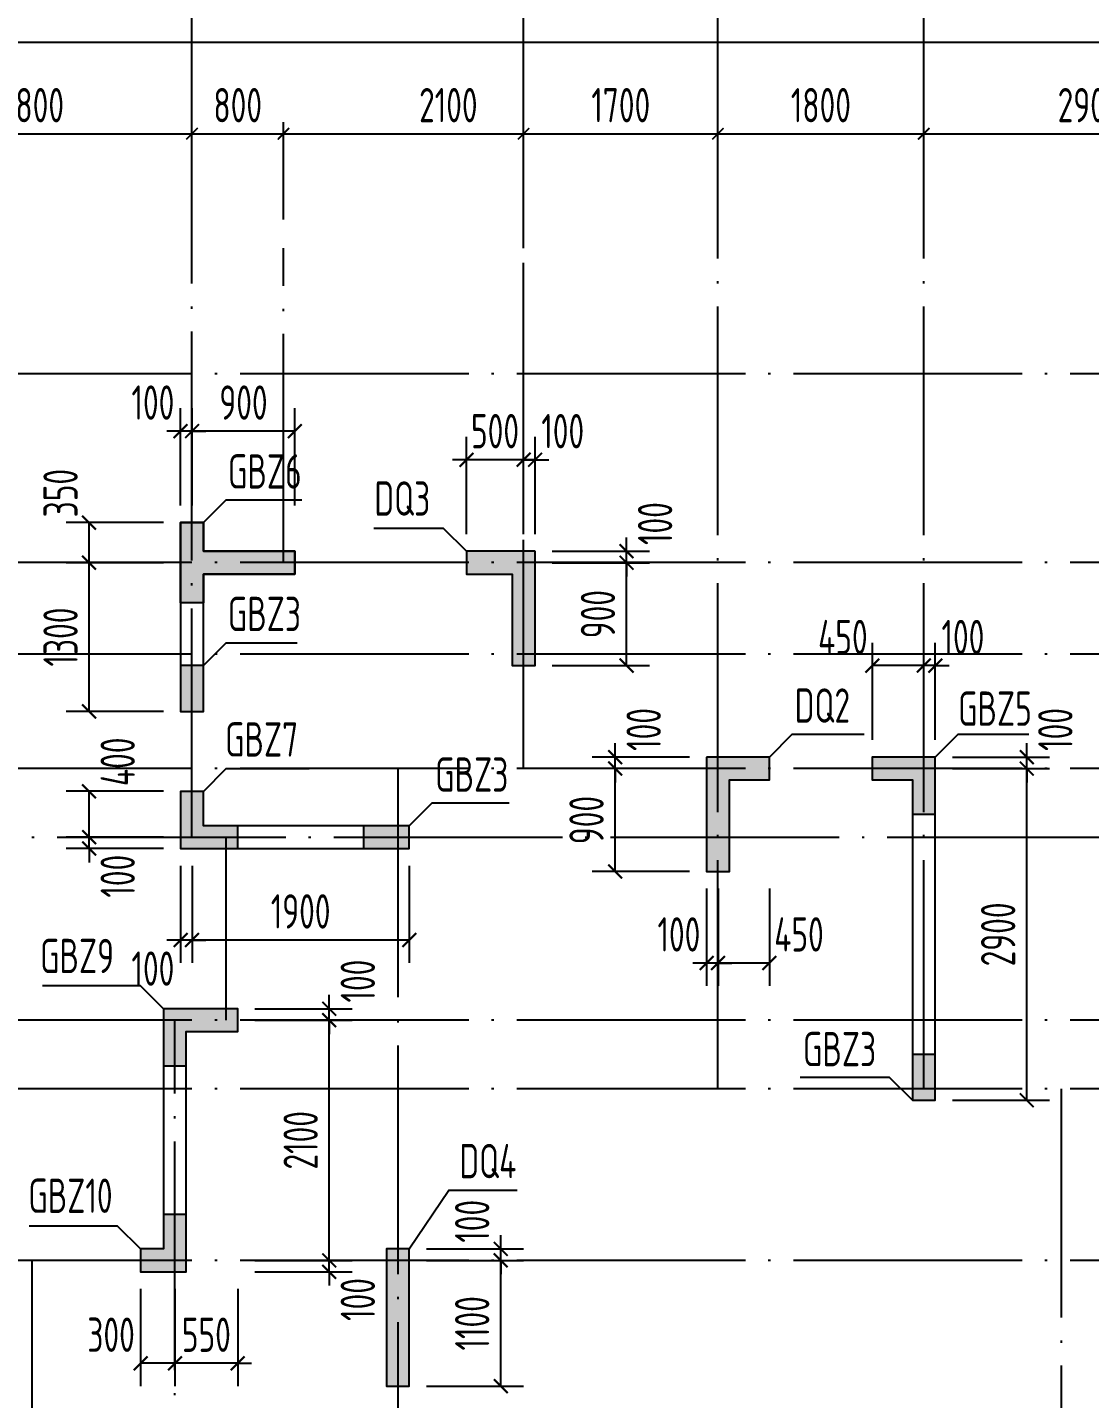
# Model space of a CAD drawing. Extents: x -668857 to 154266, y -275694 to 291306.
# Drawn here: x -301251 to -291961, y -3283 to 8705 of the extents above; entities that cross this region are included whole.
import ezdxf
from ezdxf.enums import TextEntityAlignment as Align

# ---------------------------------------------------------------- set-up
doc = ezdxf.new("R2010")
doc.units = 0
doc.header["$LTSCALE"] = 1000
doc.linetypes.add('DOTE', pattern=[2.42, 2, -0.2, 0.02, -0.2])
doc.layers.get('0').update_dxf_attribs({"linetype": 'CONTINUOUS'})
doc.layers.get('DEFPOINTS').update_dxf_attribs({"linetype": 'CONTINUOUS'})
for name, color, linetype in [('A-AXIS', 1, 'CONTINUOUS'), ('A-DOTE', 10, 'DOTE'), ('S-Q墙实线', 6, 'CONTINUOUS'), ('S-Q墙标注', 3, 'CONTINUOUS'), ('S-X详图填充', 252, 'CONTINUOUS'), ('S-X详图实线', 4, 'CONTINUOUS'), ('S-Y一般标注', 3, 'CONTINUOUS'), ('S-Z柱编号', 6, 'CONTINUOUS')]:
    doc.layers.add(name, color=color, linetype=linetype)
doc.styles.add('TSSD_DIMENSION', font='Tssdeng.shx', dxfattribs={"width": 0.7, "bigfont": 'tssdchn.shx'})
doc.styles.add('TSSD_REIN', font='tssdeng.shx', dxfattribs={"width": 0.7, "height": 300, "bigfont": 'tssdchn.shx'})
doc.styles.add('结构文字', font='zstxt.shx', dxfattribs={"width": 0.7, "bigfont": 'zshz.shx'})
doc.dimstyles.new('STRUCK', dxfattribs={"dimtxt": 400, "dimasz": 121, "dimexe": 200, "dimexo": 150, "dimgap": 115, "dimtad": 1, "dimdec": 0, "dimdsep": 46, "dimtxsty": '结构文字', "dimblk": 'ARCHTICK', "dimcen": 400, "dimclrd": 3, "dimclre": 3, "dimclrt": 7, "dimadec": 0, "dimazin": 0, "dimtfac": 1, "dimtdec": 0, "dimtix": 1, "dimtmove": 2, "dimatfit": 3, "dimldrblk": '_DIMX', "dimfxl": 0, "dimtolj": 1, "dimtzin": 0, "dimarcsym": 0})
doc.dimstyles.new('TSSD_100_100', dxfattribs={"dimtxt": 300, "dimasz": 100, "dimexe": 100, "dimexo": 250, "dimgap": 100, "dimtad": 1, "dimdec": 0, "dimzin": 0, "dimdsep": 46, "dimtxsty": 'TSSD_DIMENSION', "dimblk": 'ARCHTICK', "dimcen": 0, "dimdle": 100, "dimclrt": 7, "dimadec": 0, "dimazin": 0, "dimtfac": 1, "dimtdec": 0, "dimtix": 1, "dimtmove": 2, "dimatfit": 3, "dimldrblk": 'ARCHTICK', "dimfxl": 0, "dimtolj": 1, "dimtzin": 0, "dimarcsym": 0})

# ---------------------------------------------------------------- blocks, each defined once
blk = doc.blocks.new('_ArchTick')
at = {"color": 0, "linetype": 'ByBlock', "const_width": 0.15}
blk.add_lwpolyline([(-0.5, -0.5), (0.5, 0.5)], dxfattribs=at)
blk = doc.blocks.new('*D167')
at = {"layer": 'DEFPOINTS', "color": 0}
for p in [(43500, 19250), (40700, 18250), (43500, 18250)]:
    blk.add_point(p, dxfattribs=at)
at = {"layer": 'S-Y一般标注', "color": 0, "lineweight": -2}
for p, q in [((40700, 18500), (40700, 19350)), ((43500, 18500), (43500, 19350)), ((40600, 19250), (43600, 19250))]:
    blk.add_line(p, q, dxfattribs=at)
at = {"layer": 'S-Y一般标注', "color": 0, "lineweight": -2, "xscale": 100, "yscale": 100, "zscale": 100, "rotation": 180}
blk.add_blockref('_ArchTick', (40700, 19250), dxfattribs=at)
at = {"layer": 'S-Y一般标注', "color": 0, "lineweight": -2, "xscale": 100, "yscale": 100, "zscale": 100}
blk.add_blockref('_ArchTick', (43500, 19250), dxfattribs=at)
at = {"layer": 'S-Y一般标注', "color": 7, "insert": (42100, 19500), "char_height": 300, "attachment_point": 5, "style": 'TSSD_DIMENSION'}
blk.add_mtext('\\A1;2800', dxfattribs=at)
blk = doc.blocks.new('*D168')
at = {"layer": 'DEFPOINTS', "color": 0}
for p in [(46400, 19250), (44300, 18250), (46400, 18250)]:
    blk.add_point(p, dxfattribs=at)
at = {"layer": 'S-Y一般标注', "color": 0, "lineweight": -2}
for p, q in [((44300, 18500), (44300, 19350)), ((46400, 18500), (46400, 19350)), ((44200, 19250), (46500, 19250))]:
    blk.add_line(p, q, dxfattribs=at)
at = {"layer": 'S-Y一般标注', "color": 0, "lineweight": -2, "xscale": 100, "yscale": 100, "zscale": 100, "rotation": 180}
blk.add_blockref('_ArchTick', (44300, 19250), dxfattribs=at)
at = {"layer": 'S-Y一般标注', "color": 0, "lineweight": -2, "xscale": 100, "yscale": 100, "zscale": 100}
blk.add_blockref('_ArchTick', (46400, 19250), dxfattribs=at)
at = {"layer": 'S-Y一般标注', "color": 7, "insert": (45742, 19500), "char_height": 300, "attachment_point": 5, "style": 'TSSD_DIMENSION'}
blk.add_mtext('\\A1;2100', dxfattribs=at)
blk = doc.blocks.new('*D169')
at = {"layer": 'DEFPOINTS', "color": 0}
for p in [(48100, 19250), (46400, 18250), (48100, 18250)]:
    blk.add_point(p, dxfattribs=at)
at = {"layer": 'S-Y一般标注', "color": 0, "lineweight": -2}
for p, q in [((46400, 18500), (46400, 19350)), ((48100, 18500), (48100, 19350)), ((46300, 19250), (48200, 19250))]:
    blk.add_line(p, q, dxfattribs=at)
at = {"layer": 'S-Y一般标注', "color": 0, "lineweight": -2, "xscale": 100, "yscale": 100, "zscale": 100, "rotation": 180}
blk.add_blockref('_ArchTick', (46400, 19250), dxfattribs=at)
at = {"layer": 'S-Y一般标注', "color": 0, "lineweight": -2, "xscale": 100, "yscale": 100, "zscale": 100}
blk.add_blockref('_ArchTick', (48100, 19250), dxfattribs=at)
at = {"layer": 'S-Y一般标注', "color": 7, "insert": (47250, 19500), "char_height": 300, "attachment_point": 5, "style": 'TSSD_DIMENSION'}
blk.add_mtext('\\A1;1700', dxfattribs=at)
blk = doc.blocks.new('*D170')
at = {"layer": 'DEFPOINTS', "color": 0}
for p in [(49900, 19250), (48100, 18250), (49900, 18250)]:
    blk.add_point(p, dxfattribs=at)
at = {"layer": 'S-Y一般标注', "color": 0, "lineweight": -2}
for p, q in [((48100, 18500), (48100, 19350)), ((49900, 18500), (49900, 19350)), ((48000, 19250), (50000, 19250))]:
    blk.add_line(p, q, dxfattribs=at)
at = {"layer": 'S-Y一般标注', "color": 0, "lineweight": -2, "xscale": 100, "yscale": 100, "zscale": 100, "rotation": 180}
blk.add_blockref('_ArchTick', (48100, 19250), dxfattribs=at)
at = {"layer": 'S-Y一般标注', "color": 0, "lineweight": -2, "xscale": 100, "yscale": 100, "zscale": 100}
blk.add_blockref('_ArchTick', (49900, 19250), dxfattribs=at)
at = {"layer": 'S-Y一般标注', "color": 7, "insert": (49000, 19500), "char_height": 300, "attachment_point": 5, "style": 'TSSD_DIMENSION'}
blk.add_mtext('\\A1;1800', dxfattribs=at)
blk = doc.blocks.new('*D171')
at = {"layer": 'DEFPOINTS', "color": 0}
for p in [(52800, 19250), (49900, 18250), (52800, 18250)]:
    blk.add_point(p, dxfattribs=at)
at = {"layer": 'S-Y一般标注', "color": 0, "lineweight": -2}
for p, q in [((49900, 18500), (49900, 19350)), ((52800, 18500), (52800, 19350)), ((49800, 19250), (52900, 19250))]:
    blk.add_line(p, q, dxfattribs=at)
at = {"layer": 'S-Y一般标注', "color": 0, "lineweight": -2, "xscale": 100, "yscale": 100, "zscale": 100, "rotation": 180}
blk.add_blockref('_ArchTick', (49900, 19250), dxfattribs=at)
at = {"layer": 'S-Y一般标注', "color": 0, "lineweight": -2, "xscale": 100, "yscale": 100, "zscale": 100}
blk.add_blockref('_ArchTick', (52800, 19250), dxfattribs=at)
at = {"layer": 'S-Y一般标注', "color": 7, "insert": (51350, 19500), "char_height": 300, "attachment_point": 5, "style": 'TSSD_DIMENSION'}
blk.add_mtext('\\A1;2900', dxfattribs=at)
blk = doc.blocks.new('*D173')
at = {"layer": 'DEFPOINTS', "color": 0}
for p in [(54600, 20050), (4600, 18250), (54600, 18250)]:
    blk.add_point(p, dxfattribs=at)
at = {"layer": 'S-Y一般标注', "color": 0, "lineweight": -2}
for p, q in [((4600, 18500), (4600, 20150)), ((54600, 18500), (54600, 20150)), ((4500, 20050), (54700, 20050))]:
    blk.add_line(p, q, dxfattribs=at)
at = {"layer": 'S-Y一般标注', "color": 0, "lineweight": -2, "xscale": 100, "yscale": 100, "zscale": 100, "rotation": 180}
blk.add_blockref('_ArchTick', (4600, 20050), dxfattribs=at)
at = {"layer": 'S-Y一般标注', "color": 0, "lineweight": -2, "xscale": 100, "yscale": 100, "zscale": 100}
blk.add_blockref('_ArchTick', (54600, 20050), dxfattribs=at)
at = {"layer": 'S-Y一般标注', "color": 7, "insert": (29600, 20300), "char_height": 300, "attachment_point": 5, "style": 'TSSD_DIMENSION'}
blk.add_mtext('\\A1;50000', dxfattribs=at)
blk = doc.blocks.new('*D187')
at = {"layer": 'DEFPOINTS', "color": 0}
for p in [(44300, 19250), (43500, 18250), (44300, 18250)]:
    blk.add_point(p, dxfattribs=at)
at = {"layer": 'S-Y一般标注', "color": 0, "lineweight": -2}
for p, q in [((43500, 18500), (43500, 19350)), ((44300, 18500), (44300, 19350)), ((43400, 19250), (44400, 19250))]:
    blk.add_line(p, q, dxfattribs=at)
at = {"layer": 'S-Y一般标注', "color": 0, "lineweight": -2, "xscale": 100, "yscale": 100, "zscale": 100, "rotation": 180}
blk.add_blockref('_ArchTick', (43500, 19250), dxfattribs=at)
at = {"layer": 'S-Y一般标注', "color": 0, "lineweight": -2, "xscale": 100, "yscale": 100, "zscale": 100}
blk.add_blockref('_ArchTick', (44300, 19250), dxfattribs=at)
at = {"layer": 'S-Y一般标注', "color": 7, "insert": (43900, 19500), "char_height": 300, "attachment_point": 5, "style": 'TSSD_DIMENSION'}
blk.add_mtext('\\A1;800', dxfattribs=at)
blk = doc.blocks.new('*D1763')
at = {"layer": 'DEFPOINTS', "color": 0}
for p in [(-293311, 2225), (-292511, 2225), (-293311, -675)]:
    blk.add_point(p, dxfattribs=at)
at = {"layer": 'S-Q墙标注', "color": 3, "lineweight": -2}
for p, q in [((-293161, 2225), (-292311, 2225)), ((-292511, -675), (-292511, 2225)), ((-293161, -675), (-292311, -675))]:
    blk.add_line(p, q, dxfattribs=at)
at = {"layer": 'S-Q墙标注', "color": 3, "lineweight": -2, "xscale": 121, "yscale": 121, "zscale": 121}
for p, rotation in [((-292511, 2225), 90), ((-292511, -675), 270)]:
    blk.add_blockref('_ArchTick', p, dxfattribs=dict(at, rotation=rotation))
at = {"layer": 'S-Q墙标注', "color": 7, "insert": (-292761, 775), "char_height": 300, "attachment_point": 5, "rotation": 90, "style": 'TSSD_REIN'}
blk.add_mtext('\\A1;2900', dxfattribs=at)
blk = doc.blocks.new('_DIMX')
blk.add_line((-150, 0), (150, 0))
at = {"const_width": 50}
blk.add_lwpolyline([(-70, -70), (70, 70)], dxfattribs=at)
blk = doc.blocks.new('*D1764')
at = {"layer": 'DEFPOINTS', "color": 0}
for p in [(-293311, 2325), (-292511, 2325), (-293311, 2225)]:
    blk.add_point(p, dxfattribs=at)
at = {"layer": 'S-Q墙标注', "color": 3, "lineweight": -2}
for p, q in [((-292511, 2325), (-292511, 2446)), ((-293161, 2325), (-292311, 2325)), ((-292511, 2225), (-292511, 2325)), ((-293161, 2225), (-292311, 2225)), ((-292511, 2225), (-292511, 2104))]:
    blk.add_line(p, q, dxfattribs=at)
at = {"layer": 'S-Q墙标注', "color": 3, "lineweight": -2, "xscale": 121, "yscale": 121, "zscale": 121}
for p, rotation in [((-292511, 2325), 270), ((-292511, 2225), 90)]:
    blk.add_blockref('_ArchTick', p, dxfattribs=dict(at, rotation=rotation))
at = {"layer": 'S-Q墙标注', "color": 7, "insert": (-292261, 2567), "char_height": 300, "attachment_point": 5, "rotation": 90, "style": 'TSSD_REIN'}
blk.add_mtext('\\A1;100', dxfattribs=at)
blk = doc.blocks.new('*D1765')
at = {"layer": 'DEFPOINTS', "color": 0}
for p in [(-293411, 3125), (-293411, 2325), (-293311, 2325)]:
    blk.add_point(p, dxfattribs=at)
at = {"layer": 'S-Q墙标注', "color": 3, "lineweight": -2}
for p, q in [((-293411, 2475), (-293411, 3325)), ((-293311, 2475), (-293311, 3325)), ((-293411, 3125), (-293532, 3125)), ((-293311, 3125), (-293411, 3125)), ((-293311, 3125), (-293190, 3125))]:
    blk.add_line(p, q, dxfattribs=at)
at = {"layer": 'S-Q墙标注', "color": 3, "lineweight": -2, "xscale": 121, "yscale": 121, "zscale": 121}
blk.add_blockref('_ArchTick', (-293411, 3125), dxfattribs=at)
at = {"layer": 'S-Q墙标注', "color": 3, "lineweight": -2, "xscale": 121, "yscale": 121, "zscale": 121, "rotation": 180}
blk.add_blockref('_ArchTick', (-293311, 3125), dxfattribs=at)
at = {"layer": 'S-Q墙标注', "color": 7, "insert": (-293069, 3375), "char_height": 300, "attachment_point": 5, "style": 'TSSD_REIN'}
blk.add_mtext('\\A1;100', dxfattribs=at)
blk = doc.blocks.new('*D1766')
at = {"layer": 'DEFPOINTS', "color": 0}
for p in [(-293861, 3125), (-293861, 2325), (-293411, 2325)]:
    blk.add_point(p, dxfattribs=at)
at = {"layer": 'S-Q墙标注', "color": 3, "lineweight": -2}
for p, q in [((-293861, 2475), (-293861, 3325)), ((-293411, 2475), (-293411, 3325)), ((-293411, 3125), (-293861, 3125))]:
    blk.add_line(p, q, dxfattribs=at)
at = {"layer": 'S-Q墙标注', "color": 3, "lineweight": -2, "xscale": 121, "yscale": 121, "zscale": 121, "rotation": 180}
blk.add_blockref('_ArchTick', (-293861, 3125), dxfattribs=at)
at = {"layer": 'S-Q墙标注', "color": 3, "lineweight": -2, "xscale": 121, "yscale": 121, "zscale": 121}
blk.add_blockref('_ArchTick', (-293411, 3125), dxfattribs=at)
at = {"layer": 'S-Q墙标注', "color": 7, "insert": (-294119, 3375), "char_height": 300, "attachment_point": 5, "style": 'TSSD_REIN'}
blk.add_mtext('\\A1;450', dxfattribs=at)
blk = doc.blocks.new('*D1767')
at = {"layer": 'DEFPOINTS', "color": 0}
for p in [(-296111, 2225), (-295311, 2225), (-295311, 1325)]:
    blk.add_point(p, dxfattribs=at)
at = {"layer": 'S-Q墙标注', "color": 3, "lineweight": -2}
for p, q in [((-295461, 2225), (-296311, 2225)), ((-296111, 1325), (-296111, 2225)), ((-295461, 1325), (-296311, 1325))]:
    blk.add_line(p, q, dxfattribs=at)
at = {"layer": 'S-Q墙标注', "color": 3, "lineweight": -2, "xscale": 121, "yscale": 121, "zscale": 121}
for p, rotation in [((-296111, 2225), 90), ((-296111, 1325), 270)]:
    blk.add_blockref('_ArchTick', p, dxfattribs=dict(at, rotation=rotation))
at = {"layer": 'S-Q墙标注', "color": 7, "insert": (-296361, 1775), "char_height": 300, "attachment_point": 5, "rotation": 90, "style": 'TSSD_REIN'}
blk.add_mtext('\\A1;900', dxfattribs=at)
blk = doc.blocks.new('*D1768')
at = {"layer": 'DEFPOINTS', "color": 0}
for p in [(-296111, 2325), (-295311, 2325), (-295311, 2225)]:
    blk.add_point(p, dxfattribs=at)
at = {"layer": 'S-Q墙标注', "color": 3, "lineweight": -2}
for p, q in [((-296111, 2325), (-296111, 2446)), ((-295461, 2325), (-296311, 2325)), ((-296111, 2225), (-296111, 2325)), ((-295461, 2225), (-296311, 2225)), ((-296111, 2225), (-296111, 2104))]:
    blk.add_line(p, q, dxfattribs=at)
at = {"layer": 'S-Q墙标注', "color": 3, "lineweight": -2, "xscale": 121, "yscale": 121, "zscale": 121}
for p, rotation in [((-296111, 2325), 270), ((-296111, 2225), 90)]:
    blk.add_blockref('_ArchTick', p, dxfattribs=dict(at, rotation=rotation))
at = {"layer": 'S-Q墙标注', "color": 7, "insert": (-295861, 2567), "char_height": 300, "attachment_point": 5, "rotation": 90, "style": 'TSSD_REIN'}
blk.add_mtext('\\A1;100', dxfattribs=at)
blk = doc.blocks.new('*D1769')
at = {"layer": 'DEFPOINTS', "color": 0}
for p in [(-295211, 1325), (-294762, 1325), (-295211, 525)]:
    blk.add_point(p, dxfattribs=at)
at = {"layer": 'S-Q墙标注', "color": 3, "lineweight": -2}
for p, q in [((-295211, 1175), (-295211, 325)), ((-294762, 1175), (-294762, 325)), ((-294762, 525), (-295211, 525))]:
    blk.add_line(p, q, dxfattribs=at)
at = {"layer": 'S-Q墙标注', "color": 3, "lineweight": -2, "xscale": 121, "yscale": 121, "zscale": 121, "rotation": 180}
blk.add_blockref('_ArchTick', (-295211, 525), dxfattribs=at)
at = {"layer": 'S-Q墙标注', "color": 3, "lineweight": -2, "xscale": 121, "yscale": 121, "zscale": 121}
blk.add_blockref('_ArchTick', (-294762, 525), dxfattribs=at)
at = {"layer": 'S-Q墙标注', "color": 7, "insert": (-294503, 775), "char_height": 300, "attachment_point": 5, "style": 'TSSD_REIN'}
blk.add_mtext('\\A1;450', dxfattribs=at)
blk = doc.blocks.new('*D1770')
at = {"layer": 'DEFPOINTS', "color": 0}
for p in [(-295311, 1325), (-295211, 1325), (-295311, 525)]:
    blk.add_point(p, dxfattribs=at)
at = {"layer": 'S-Q墙标注', "color": 3, "lineweight": -2}
for p, q in [((-295311, 1175), (-295311, 325)), ((-295211, 1175), (-295211, 325)), ((-295311, 525), (-295432, 525)), ((-295211, 525), (-295311, 525)), ((-295211, 525), (-295090, 525))]:
    blk.add_line(p, q, dxfattribs=at)
at = {"layer": 'S-Q墙标注', "color": 3, "lineweight": -2, "xscale": 121, "yscale": 121, "zscale": 121}
blk.add_blockref('_ArchTick', (-295311, 525), dxfattribs=at)
at = {"layer": 'S-Q墙标注', "color": 3, "lineweight": -2, "xscale": 121, "yscale": 121, "zscale": 121, "rotation": 180}
blk.add_blockref('_ArchTick', (-295211, 525), dxfattribs=at)
at = {"layer": 'S-Q墙标注', "color": 7, "insert": (-295553, 775), "char_height": 300, "attachment_point": 5, "style": 'TSSD_REIN'}
blk.add_mtext('\\A1;100', dxfattribs=at)
blk = doc.blocks.new('*D1771')
at = {"layer": 'DEFPOINTS', "color": 0}
for p in [(-300711, 1626), (-299911, 1626), (-299911, 1526)]:
    blk.add_point(p, dxfattribs=at)
at = {"layer": 'S-Q墙标注', "color": 3, "lineweight": -2}
for p, q in [((-300711, 1626), (-300711, 1747)), ((-300061, 1626), (-300911, 1626)), ((-300711, 1526), (-300711, 1626)), ((-300061, 1526), (-300911, 1526)), ((-300711, 1526), (-300711, 1405))]:
    blk.add_line(p, q, dxfattribs=at)
at = {"layer": 'S-Q墙标注', "color": 3, "lineweight": -2, "xscale": 121, "yscale": 121, "zscale": 121}
for p, rotation in [((-300711, 1626), 270), ((-300711, 1526), 90)]:
    blk.add_blockref('_ArchTick', p, dxfattribs=dict(at, rotation=rotation))
at = {"layer": 'S-Q墙标注', "color": 7, "insert": (-300461, 1284), "char_height": 300, "attachment_point": 5, "rotation": 90, "style": 'TSSD_REIN'}
blk.add_mtext('\\A1;100', dxfattribs=at)
blk = doc.blocks.new('*D1772')
at = {"layer": 'DEFPOINTS', "color": 0}
for p in [(-300711, 2026), (-299911, 2026), (-299911, 1626)]:
    blk.add_point(p, dxfattribs=at)
at = {"layer": 'S-Q墙标注', "color": 3, "lineweight": -2}
for p, q in [((-300061, 2026), (-300911, 2026)), ((-300711, 1626), (-300711, 2026)), ((-300061, 1626), (-300911, 1626))]:
    blk.add_line(p, q, dxfattribs=at)
at = {"layer": 'S-Q墙标注', "color": 3, "lineweight": -2, "xscale": 121, "yscale": 121, "zscale": 121}
for p, rotation in [((-300711, 2026), 90), ((-300711, 1626), 270)]:
    blk.add_blockref('_ArchTick', p, dxfattribs=dict(at, rotation=rotation))
at = {"layer": 'S-Q墙标注', "color": 7, "insert": (-300461, 2284), "char_height": 300, "attachment_point": 5, "rotation": 90, "style": 'TSSD_REIN'}
blk.add_mtext('\\A1;400', dxfattribs=at)
blk = doc.blocks.new('*D1773')
at = {"layer": 'DEFPOINTS', "color": 0}
for p in [(-299811, 1526), (-297911, 1526), (-299811, 726)]:
    blk.add_point(p, dxfattribs=at)
at = {"layer": 'S-Q墙标注', "color": 3, "lineweight": -2}
for p, q in [((-299811, 1376), (-299811, 526)), ((-297911, 1376), (-297911, 526)), ((-297911, 726), (-299811, 726))]:
    blk.add_line(p, q, dxfattribs=at)
at = {"layer": 'S-Q墙标注', "color": 3, "lineweight": -2, "xscale": 121, "yscale": 121, "zscale": 121, "rotation": 180}
blk.add_blockref('_ArchTick', (-299811, 726), dxfattribs=at)
at = {"layer": 'S-Q墙标注', "color": 3, "lineweight": -2, "xscale": 121, "yscale": 121, "zscale": 121}
blk.add_blockref('_ArchTick', (-297911, 726), dxfattribs=at)
at = {"layer": 'S-Q墙标注', "color": 7, "insert": (-298861, 976), "char_height": 300, "attachment_point": 5, "style": 'TSSD_REIN'}
blk.add_mtext('\\A1;1900', dxfattribs=at)
blk = doc.blocks.new('*D1774')
at = {"layer": 'DEFPOINTS', "color": 0}
for p in [(-299911, 1526), (-299811, 1526), (-299911, 726)]:
    blk.add_point(p, dxfattribs=at)
at = {"layer": 'S-Q墙标注', "color": 3, "lineweight": -2}
for p, q in [((-299911, 1376), (-299911, 526)), ((-299811, 1376), (-299811, 526)), ((-299911, 726), (-300032, 726)), ((-299811, 726), (-299911, 726)), ((-299811, 726), (-299690, 726))]:
    blk.add_line(p, q, dxfattribs=at)
at = {"layer": 'S-Q墙标注', "color": 3, "lineweight": -2, "xscale": 121, "yscale": 121, "zscale": 121}
blk.add_blockref('_ArchTick', (-299911, 726), dxfattribs=at)
at = {"layer": 'S-Q墙标注', "color": 3, "lineweight": -2, "xscale": 121, "yscale": 121, "zscale": 121, "rotation": 180}
blk.add_blockref('_ArchTick', (-299811, 726), dxfattribs=at)
at = {"layer": 'S-Q墙标注', "color": 7, "insert": (-300153, 476), "char_height": 300, "attachment_point": 5, "style": 'TSSD_REIN'}
blk.add_mtext('\\A1;100', dxfattribs=at)
blk = doc.blocks.new('*D1775')
at = {"layer": 'DEFPOINTS', "color": 0}
for p in [(-296811, 4025), (-296011, 4025), (-296811, 3125)]:
    blk.add_point(p, dxfattribs=at)
at = {"layer": 'S-Q墙标注', "color": 3, "lineweight": -2}
for p, q in [((-296661, 4025), (-295811, 4025)), ((-296011, 3125), (-296011, 4025)), ((-296661, 3125), (-295811, 3125))]:
    blk.add_line(p, q, dxfattribs=at)
at = {"layer": 'S-Q墙标注', "color": 3, "lineweight": -2, "xscale": 121, "yscale": 121, "zscale": 121}
for p, rotation in [((-296011, 4025), 90), ((-296011, 3125), 270)]:
    blk.add_blockref('_ArchTick', p, dxfattribs=dict(at, rotation=rotation))
at = {"layer": 'S-Q墙标注', "color": 7, "insert": (-296261, 3575), "char_height": 300, "attachment_point": 5, "rotation": 90, "style": 'TSSD_REIN'}
blk.add_mtext('\\A1;900', dxfattribs=at)
blk = doc.blocks.new('*D1776')
at = {"layer": 'DEFPOINTS', "color": 0}
for p in [(-296811, 4125), (-296011, 4125), (-296811, 4025)]:
    blk.add_point(p, dxfattribs=at)
at = {"layer": 'S-Q墙标注', "color": 3, "lineweight": -2}
for p, q in [((-296011, 4125), (-296011, 4246)), ((-296661, 4125), (-295811, 4125)), ((-296011, 4025), (-296011, 4125)), ((-296661, 4025), (-295811, 4025)), ((-296011, 4025), (-296011, 3904))]:
    blk.add_line(p, q, dxfattribs=at)
at = {"layer": 'S-Q墙标注', "color": 3, "lineweight": -2, "xscale": 121, "yscale": 121, "zscale": 121}
for p, rotation in [((-296011, 4125), 270), ((-296011, 4025), 90)]:
    blk.add_blockref('_ArchTick', p, dxfattribs=dict(at, rotation=rotation))
at = {"layer": 'S-Q墙标注', "color": 7, "insert": (-295761, 4367), "char_height": 300, "attachment_point": 5, "rotation": 90, "style": 'TSSD_REIN'}
blk.add_mtext('\\A1;100', dxfattribs=at)
blk = doc.blocks.new('*D1777')
at = {"layer": 'DEFPOINTS', "color": 0}
for p in [(-296911, 4925), (-296911, 4125), (-296811, 4125)]:
    blk.add_point(p, dxfattribs=at)
at = {"layer": 'S-Q墙标注', "color": 3, "lineweight": -2}
for p, q in [((-296911, 4275), (-296911, 5125)), ((-296811, 4275), (-296811, 5125)), ((-296911, 4925), (-297032, 4925)), ((-296811, 4925), (-296911, 4925)), ((-296811, 4925), (-296690, 4925))]:
    blk.add_line(p, q, dxfattribs=at)
at = {"layer": 'S-Q墙标注', "color": 3, "lineweight": -2, "xscale": 121, "yscale": 121, "zscale": 121}
blk.add_blockref('_ArchTick', (-296911, 4925), dxfattribs=at)
at = {"layer": 'S-Q墙标注', "color": 3, "lineweight": -2, "xscale": 121, "yscale": 121, "zscale": 121, "rotation": 180}
blk.add_blockref('_ArchTick', (-296811, 4925), dxfattribs=at)
at = {"layer": 'S-Q墙标注', "color": 7, "insert": (-296569, 5175), "char_height": 300, "attachment_point": 5, "style": 'TSSD_REIN'}
blk.add_mtext('\\A1;100', dxfattribs=at)
blk = doc.blocks.new('*D1778')
at = {"layer": 'DEFPOINTS', "color": 0}
for p in [(-297411, 4925), (-297411, 4125), (-296911, 4125)]:
    blk.add_point(p, dxfattribs=at)
at = {"layer": 'S-Q墙标注', "color": 3, "lineweight": -2}
for p, q in [((-297411, 4275), (-297411, 5125)), ((-296911, 4275), (-296911, 5125)), ((-297411, 4925), (-297532, 4925)), ((-296911, 4925), (-297411, 4925)), ((-296911, 4925), (-296790, 4925))]:
    blk.add_line(p, q, dxfattribs=at)
at = {"layer": 'S-Q墙标注', "color": 3, "lineweight": -2, "xscale": 121, "yscale": 121, "zscale": 121}
blk.add_blockref('_ArchTick', (-297411, 4925), dxfattribs=at)
at = {"layer": 'S-Q墙标注', "color": 3, "lineweight": -2, "xscale": 121, "yscale": 121, "zscale": 121, "rotation": 180}
blk.add_blockref('_ArchTick', (-296911, 4925), dxfattribs=at)
at = {"layer": 'S-Q墙标注', "color": 7, "insert": (-297161, 5175), "char_height": 300, "attachment_point": 5, "style": 'TSSD_REIN'}
blk.add_mtext('\\A1;500', dxfattribs=at)
blk = doc.blocks.new('*D1779')
at = {"layer": 'DEFPOINTS', "color": 0}
for p in [(-299411, -2075), (-298611, -2075), (-299411, -2175)]:
    blk.add_point(p, dxfattribs=at)
at = {"layer": 'S-Q墙标注', "color": 3, "lineweight": -2}
for p, q in [((-298611, -2075), (-298611, -1954)), ((-299261, -2075), (-298411, -2075)), ((-298611, -2175), (-298611, -2075)), ((-299261, -2175), (-298411, -2175)), ((-298611, -2175), (-298611, -2296))]:
    blk.add_line(p, q, dxfattribs=at)
at = {"layer": 'S-Q墙标注', "color": 3, "lineweight": -2, "xscale": 121, "yscale": 121, "zscale": 121}
for p, rotation in [((-298611, -2075), 270), ((-298611, -2175), 90)]:
    blk.add_blockref('_ArchTick', p, dxfattribs=dict(at, rotation=rotation))
at = {"layer": 'S-Q墙标注', "color": 7, "insert": (-298361, -2417), "char_height": 300, "attachment_point": 5, "rotation": 90, "style": 'TSSD_REIN'}
blk.add_mtext('\\A1;100', dxfattribs=at)
blk = doc.blocks.new('*D1780')
at = {"layer": 'DEFPOINTS', "color": 0}
for p in [(-299411, 25), (-298611, 25), (-299411, -2075)]:
    blk.add_point(p, dxfattribs=at)
at = {"layer": 'S-Q墙标注', "color": 3, "lineweight": -2}
for p, q in [((-299261, 25), (-298411, 25)), ((-298611, -2075), (-298611, 25)), ((-299261, -2075), (-298411, -2075))]:
    blk.add_line(p, q, dxfattribs=at)
at = {"layer": 'S-Q墙标注', "color": 3, "lineweight": -2, "xscale": 121, "yscale": 121, "zscale": 121}
for p, rotation in [((-298611, 25), 90), ((-298611, -2075), 270)]:
    blk.add_blockref('_ArchTick', p, dxfattribs=dict(at, rotation=rotation))
at = {"layer": 'S-Q墙标注', "color": 7, "insert": (-298861, -1025), "char_height": 300, "attachment_point": 5, "rotation": 90, "style": 'TSSD_REIN'}
blk.add_mtext('\\A1;2100', dxfattribs=at)
blk = doc.blocks.new('*D1781')
at = {"layer": 'DEFPOINTS', "color": 0}
for p in [(-299411, 125), (-298611, 125), (-299411, 25)]:
    blk.add_point(p, dxfattribs=at)
at = {"layer": 'S-Q墙标注', "color": 3, "lineweight": -2}
for p, q in [((-298611, 125), (-298611, 246)), ((-299261, 125), (-298411, 125)), ((-298611, 25), (-298611, 125)), ((-299261, 25), (-298411, 25)), ((-298611, 25), (-298611, -96))]:
    blk.add_line(p, q, dxfattribs=at)
at = {"layer": 'S-Q墙标注', "color": 3, "lineweight": -2, "xscale": 121, "yscale": 121, "zscale": 121}
for p, rotation in [((-298611, 125), 270), ((-298611, 25), 90)]:
    blk.add_blockref('_ArchTick', p, dxfattribs=dict(at, rotation=rotation))
at = {"layer": 'S-Q墙标注', "color": 7, "insert": (-298361, 367), "char_height": 300, "attachment_point": 5, "rotation": 90, "style": 'TSSD_REIN'}
blk.add_mtext('\\A1;100', dxfattribs=at)
blk = doc.blocks.new('*D1969')
at = {"layer": 'DEFPOINTS', "color": 0}
for p in [(-299961, -2175), (-299411, -2175), (-299961, -2975)]:
    blk.add_point(p, dxfattribs=at)
at = {"layer": 'S-Q墙标注', "color": 3, "lineweight": -2}
for p, q in [((-299961, -2325), (-299961, -3175)), ((-299411, -2325), (-299411, -3175)), ((-299961, -2975), (-300082, -2975)), ((-299411, -2975), (-299961, -2975)), ((-299411, -2975), (-299290, -2975))]:
    blk.add_line(p, q, dxfattribs=at)
at = {"layer": 'S-Q墙标注', "color": 3, "lineweight": -2, "xscale": 121, "yscale": 121, "zscale": 121}
blk.add_blockref('_ArchTick', (-299961, -2975), dxfattribs=at)
at = {"layer": 'S-Q墙标注', "color": 3, "lineweight": -2, "xscale": 121, "yscale": 121, "zscale": 121, "rotation": 180}
blk.add_blockref('_ArchTick', (-299411, -2975), dxfattribs=at)
at = {"layer": 'S-Q墙标注', "color": 7, "insert": (-299686, -2725), "char_height": 300, "attachment_point": 5, "style": 'TSSD_REIN'}
blk.add_mtext('\\A1;550', dxfattribs=at)
blk = doc.blocks.new('*D1970')
at = {"layer": 'DEFPOINTS', "color": 0}
for p in [(-300261, -2175), (-299961, -2175), (-300261, -2975)]:
    blk.add_point(p, dxfattribs=at)
at = {"layer": 'S-Q墙标注', "color": 3, "lineweight": -2}
for p, q in [((-300261, -2325), (-300261, -3175)), ((-299961, -2325), (-299961, -3175)), ((-299961, -2975), (-300261, -2975))]:
    blk.add_line(p, q, dxfattribs=at)
at = {"layer": 'S-Q墙标注', "color": 3, "lineweight": -2, "xscale": 121, "yscale": 121, "zscale": 121, "rotation": 180}
blk.add_blockref('_ArchTick', (-300261, -2975), dxfattribs=at)
at = {"layer": 'S-Q墙标注', "color": 3, "lineweight": -2, "xscale": 121, "yscale": 121, "zscale": 121}
blk.add_blockref('_ArchTick', (-299961, -2975), dxfattribs=at)
at = {"layer": 'S-Q墙标注', "color": 7, "insert": (-300519, -2725), "char_height": 300, "attachment_point": 5, "style": 'TSSD_REIN'}
blk.add_mtext('\\A1;300', dxfattribs=at)
blk = doc.blocks.new('*D2063')
at = {"layer": 'DEFPOINTS', "color": 0}
for p in [(-300711, 4025), (-299911, 4025), (-299911, 2725)]:
    blk.add_point(p, dxfattribs=at)
at = {"layer": 'S-Q墙标注', "color": 3, "lineweight": -2}
for p, q in [((-300061, 4025), (-300911, 4025)), ((-300711, 2725), (-300711, 4025)), ((-300061, 2725), (-300911, 2725))]:
    blk.add_line(p, q, dxfattribs=at)
at = {"layer": 'S-Q墙标注', "color": 3, "lineweight": -2, "xscale": 121, "yscale": 121, "zscale": 121}
for p, rotation in [((-300711, 4025), 90), ((-300711, 2725), 270)]:
    blk.add_blockref('_ArchTick', p, dxfattribs=dict(at, rotation=rotation))
at = {"layer": 'S-Q墙标注', "color": 7, "insert": (-300961, 3375), "char_height": 300, "attachment_point": 5, "rotation": 90, "style": 'TSSD_REIN'}
blk.add_mtext('\\A1;1300', dxfattribs=at)
blk = doc.blocks.new('*D2064')
at = {"layer": 'DEFPOINTS', "color": 0}
for p in [(-300711, 4375), (-299911, 4375), (-299911, 4025)]:
    blk.add_point(p, dxfattribs=at)
at = {"layer": 'S-Q墙标注', "color": 3, "lineweight": -2}
for p, q in [((-300061, 4375), (-300911, 4375)), ((-300711, 4025), (-300711, 4375)), ((-300061, 4025), (-300911, 4025))]:
    blk.add_line(p, q, dxfattribs=at)
at = {"layer": 'S-Q墙标注', "color": 3, "lineweight": -2, "xscale": 121, "yscale": 121, "zscale": 121}
for p, rotation in [((-300711, 4375), 90), ((-300711, 4025), 270)]:
    blk.add_blockref('_ArchTick', p, dxfattribs=dict(at, rotation=rotation))
at = {"layer": 'S-Q墙标注', "color": 7, "insert": (-300961, 4633), "char_height": 300, "attachment_point": 5, "rotation": 90, "style": 'TSSD_REIN'}
blk.add_mtext('\\A1;350', dxfattribs=at)
blk = doc.blocks.new('*D2065')
at = {"layer": 'DEFPOINTS', "color": 0}
for p in [(-299811, 5175), (-299811, 4375), (-298911, 4375)]:
    blk.add_point(p, dxfattribs=at)
at = {"layer": 'S-Q墙标注', "color": 3, "lineweight": -2}
for p, q in [((-299811, 4525), (-299811, 5375)), ((-298911, 4525), (-298911, 5375)), ((-298911, 5175), (-299811, 5175))]:
    blk.add_line(p, q, dxfattribs=at)
at = {"layer": 'S-Q墙标注', "color": 3, "lineweight": -2, "xscale": 121, "yscale": 121, "zscale": 121, "rotation": 180}
blk.add_blockref('_ArchTick', (-299811, 5175), dxfattribs=at)
at = {"layer": 'S-Q墙标注', "color": 3, "lineweight": -2, "xscale": 121, "yscale": 121, "zscale": 121}
blk.add_blockref('_ArchTick', (-298911, 5175), dxfattribs=at)
at = {"layer": 'S-Q墙标注', "color": 7, "insert": (-299361, 5425), "char_height": 300, "attachment_point": 5, "style": 'TSSD_REIN'}
blk.add_mtext('\\A1;900', dxfattribs=at)
blk = doc.blocks.new('*D2066')
at = {"layer": 'DEFPOINTS', "color": 0}
for p in [(-299911, 5175), (-299911, 4375), (-299811, 4375)]:
    blk.add_point(p, dxfattribs=at)
at = {"layer": 'S-Q墙标注', "color": 3, "lineweight": -2}
for p, q in [((-299911, 4525), (-299911, 5375)), ((-299811, 4525), (-299811, 5375)), ((-299911, 5175), (-300032, 5175)), ((-299811, 5175), (-299911, 5175)), ((-299811, 5175), (-299690, 5175))]:
    blk.add_line(p, q, dxfattribs=at)
at = {"layer": 'S-Q墙标注', "color": 3, "lineweight": -2, "xscale": 121, "yscale": 121, "zscale": 121}
blk.add_blockref('_ArchTick', (-299911, 5175), dxfattribs=at)
at = {"layer": 'S-Q墙标注', "color": 3, "lineweight": -2, "xscale": 121, "yscale": 121, "zscale": 121, "rotation": 180}
blk.add_blockref('_ArchTick', (-299811, 5175), dxfattribs=at)
at = {"layer": 'S-Q墙标注', "color": 7, "insert": (-300153, 5425), "char_height": 300, "attachment_point": 5, "style": 'TSSD_REIN'}
blk.add_mtext('\\A1;100', dxfattribs=at)
blk = doc.blocks.new('*D2102')
at = {"layer": 'DEFPOINTS', "color": 0}
for p in [(-297911, -2075), (-297111, -2075), (-297911, -3175)]:
    blk.add_point(p, dxfattribs=at)
at = {"layer": 'S-Q墙标注', "color": 3, "lineweight": -2}
for p, q in [((-297761, -2075), (-296911, -2075)), ((-297111, -3175), (-297111, -2075)), ((-297761, -3175), (-296911, -3175))]:
    blk.add_line(p, q, dxfattribs=at)
at = {"layer": 'S-Q墙标注', "color": 3, "lineweight": -2, "xscale": 121, "yscale": 121, "zscale": 121}
for p, rotation in [((-297111, -2075), 90), ((-297111, -3175), 270)]:
    blk.add_blockref('_ArchTick', p, dxfattribs=dict(at, rotation=rotation))
at = {"layer": 'S-Q墙标注', "color": 7, "insert": (-297361, -2625), "char_height": 300, "attachment_point": 5, "rotation": 90, "style": 'TSSD_REIN'}
blk.add_mtext('\\A1;1100', dxfattribs=at)
blk = doc.blocks.new('*D2103')
at = {"layer": 'DEFPOINTS', "color": 0}
for p in [(-297911, -1975), (-297111, -1975), (-297911, -2075)]:
    blk.add_point(p, dxfattribs=at)
at = {"layer": 'S-Q墙标注', "color": 3, "lineweight": -2}
for p, q in [((-297111, -1975), (-297111, -1854)), ((-297761, -1975), (-296911, -1975)), ((-297111, -2075), (-297111, -1975)), ((-297761, -2075), (-296911, -2075)), ((-297111, -2075), (-297111, -2196))]:
    blk.add_line(p, q, dxfattribs=at)
at = {"layer": 'S-Q墙标注', "color": 3, "lineweight": -2, "xscale": 121, "yscale": 121, "zscale": 121}
for p, rotation in [((-297111, -1975), 270), ((-297111, -2075), 90)]:
    blk.add_blockref('_ArchTick', p, dxfattribs=dict(at, rotation=rotation))
at = {"layer": 'S-Q墙标注', "color": 7, "insert": (-297361, -1733), "char_height": 300, "attachment_point": 5, "rotation": 90, "style": 'TSSD_REIN'}
blk.add_mtext('\\A1;100', dxfattribs=at)
blk = doc.blocks.new('20210726.16395156')
at = {"layer": 'A-AXIS'}
for p, q in [((43500, 18249.9), (43500, 21049.9)), ((46400, 18249.9), (46400, 21049.9)), ((48100, 18249.9), (48100, 21049.9)), ((49900, 18249.9), (49900, 21049.9))]:
    blk.add_line(p, q, dxfattribs=at)
at = {"layer": 'A-DOTE'}
for p, q in [((43500, 13100.3), (43500, 18249.9)), ((44300, 15500), (44300, 18249.9)), ((46400, 13700), (46400, 18249.9)), ((48100, 10900), (48100, 18249.9)), ((49900, 10900), (49900, 18249.9)), ((55600, 17150), (3600, 17150)), ((55600, 15500), (3600, 15500)), ((55600, 14700), (3600, 14700)), ((55600, 13700), (3600, 13700)), ((45299.8, 13700), (45300, 3600)), ((3600, 13100.3), (55600, 13100.3)), ((43800, 11500), (43800, 13100)), ((55600, 11500), (3600, 11500)), ((43350, 3600.2), (43350, 11500)), ((55600, 10900), (3600, 10900)), ((51100, 10900), (51100, 3600)), ((55600, 9400), (3600, 9400)), ((42100, 9400), (42100, 3600))]:
    blk.add_line(p, q, dxfattribs=at)
at = {"layer": 'S-Y一般标注'}
for base, p1, p2, picture, middle in [((54600, 20049.9), (4600, 18249.9), (54600, 18249.9), '*D173', (29600, 20299.9)), ((43500, 19249.9), (40700, 18249.9), (43500, 18249.9), '*D167', (42100, 19499.9)), ((44300, 19249.9), (43500, 18249.9), (44300, 18249.9), '*D187', (43900, 19499.9)), ((48100, 19249.9), (46400, 18249.9), (48100, 18249.9), '*D169', (47250, 19499.9)), ((49900, 19249.9), (48100, 18249.9), (49900, 18249.9), '*D170', (49000, 19499.9)), ((52800, 19249.9), (49900, 18249.9), (52800, 18249.9), '*D171', (51350, 19499.9))]:
    dim = blk.add_linear_dim(base=base, p1=p1, p2=p2, dimstyle='TSSD_100_100', dxfattribs=at)
    dim.commit()
    dim.dimension.update_dxf_attribs({"geometry": picture, "text_midpoint": middle})
dim = blk.add_linear_dim(base=(46400, 19249.9), p1=(44300, 18249.9), p2=(46400, 18249.9), dimstyle='TSSD_100_100', dxfattribs=at)
dim.commit()
dim.dimension.update_dxf_attribs({"geometry": '*D168', "text_midpoint": (45741.9, 19499.9), "dimtype": 160})

msp = doc.modelspace()

# ---------------------------------------------------------------- hatches: boundary and pattern name
at = {"layer": 'S-X详图填充'}
h = msp.add_hatch(color=256, dxfattribs=at)
h.dxf.hatch_style = 1
h.paths.add_polyline_path([(-299711.41, 3674.8), (-299911.41, 3674.8), (-299911.41, 4375.26), (-299711.41, 4375.26), (-299711.41, 4125.26), (-298911.29, 4125.26), (-298911.29, 3925.26), (-299711.41, 3925.26)])
h = msp.add_hatch(color=256, dxfattribs=at)
h.dxf.hatch_style = 1
h.paths.add_polyline_path([(-296811.41, 4125.26), (-297411.33, 4125.26), (-297411.33, 3925.26), (-297011.41, 3925.26), (-297011.41, 3125.26), (-296811.41, 3125.26)])
h = msp.add_hatch(color=256, dxfattribs=at)
h.dxf.hatch_style = 1
h.paths.add_polyline_path([(-299711.41, 3125.26), (-299911.41, 3125.26), (-299911.41, 2725.26), (-299711.41, 2725.26)])
h = msp.add_hatch(color=256, dxfattribs=at)
h.dxf.hatch_style = 1
h.paths.add_polyline_path([(-295311.42, 2325.26), (-295311.42, 1325.26), (-295111.42, 1325.26), (-295111.42, 2125.26), (-294761.51, 2125.26), (-294761.51, 2325.26)])
h = msp.add_hatch(color=256, dxfattribs=at)
h.dxf.hatch_style = 1
h.paths.add_polyline_path([(-293511.41, 1825.26), (-293311.41, 1825.26), (-293311.41, 2325.26), (-293861.41, 2325.26), (-293861.41, 2125.26), (-293511.41, 2125.26)])
h = msp.add_hatch(color=256, dxfattribs=at)
h.dxf.hatch_style = 1
h.paths.add_polyline_path([(-299411.41, 1525.53), (-299411.41, 1725.53), (-299711.41, 1725.53), (-299711.41, 2025.53), (-299911.41, 2025.53), (-299911.41, 1525.53)])
h = msp.add_hatch(color=256, dxfattribs=at)
h.dxf.hatch_style = 1
h.paths.add_polyline_path([(-298311.41, 1725.53), (-298311.41, 1525.53), (-297911.41, 1525.53), (-297911.41, 1725.53)])
h = msp.add_hatch(color=256, dxfattribs=at)
h.dxf.hatch_style = 1
h.paths.add_polyline_path([(-300061.41, -374.74), (-299861.41, -374.74), (-299861.41, -74.74), (-299411.54, -74.74), (-299411.54, 125.26), (-300061.41, 125.26)])
h = msp.add_hatch(color=256, dxfattribs=at)
h.dxf.hatch_style = 1
h.paths.add_polyline_path([(-293311.41, -274.74), (-293511.41, -274.74), (-293511.41, -674.74), (-293311.41, -674.74)])
h = msp.add_hatch(color=256, dxfattribs=at)
h.dxf.hatch_style = 1
h.paths.add_polyline_path([(-299861.41, -1674.74), (-300061.41, -1674.74), (-300061.41, -1974.74), (-300261.41, -1974.74), (-300261.41, -2174.74), (-299861.41, -2174.74)])
h = msp.add_hatch(color=256, dxfattribs=at)
h.dxf.hatch_style = 1
h.paths.add_polyline_path([(-298111.42, -3174.74), (-297911.42, -3174.74), (-297911.42, -1974.74), (-298111.42, -1974.74)])

# ---------------------------------------------------------------- linework, layer by layer
at = {"layer": 'S-Q墙实线'}
for points in [[(-299911.41, 4025.26), (-299911.41, 2725.26), (-299711.41, 2725.26), (-299711.41, 3925.26), (-298911.81, 3925.26), (-298911.81, 4125.26), (-299711.41, 4125.26), (-299711.41, 4375.26), (-299911.41, 4375.26)], [(-296811.41, 4125.26), (-297411.33, 4125.26), (-297411.33, 3925.26), (-297011.41, 3925.26), (-297011.41, 3125.26), (-296811.41, 3125.26)], [(-295311.42, 2325.26), (-295311.42, 1325.26), (-295111.42, 1325.26), (-295111.42, 2125.26), (-294761.51, 2125.26), (-294761.51, 2325.26)], [(-293311.41, 2325.26), (-293861.41, 2325.26), (-293861.41, 2125.26), (-293511.41, 2125.26), (-293511.41, -674.74), (-293311.41, -674.74)], [(-299711.41, 1725.53), (-299711.41, 2025.53), (-299911.41, 2025.53), (-299911.41, 1525.53), (-299511.54, 1525.53), (-297911.41, 1525.53), (-297911.41, 1725.53), (-299511.54, 1725.53)], [(-300061.41, -1974.74), (-300261.41, -1974.74), (-300261.41, -2174.74), (-299861.41, -2174.74), (-299861.41, -74.74), (-299411.54, -74.74), (-299411.54, 125.26), (-300061.41, 125.26)], [(-297911.42, -3174.74), (-297911.42, -1974.74), (-298111.42, -1974.74), (-298111.42, -3174.74)]]:
    msp.add_lwpolyline(points, close=True, dxfattribs=at)
at = {"layer": 'S-X详图实线'}
for points in [[(-299711.41, 3674.8), (-299911.41, 3674.8), (-299911.41, 4375.26), (-299711.41, 4375.26), (-299711.41, 4125.26), (-298911.29, 4125.26), (-298911.29, 3925.26), (-299711.41, 3925.26), (-299711.41, 3925.26)], [(-296811.41, 4125.26), (-297411.33, 4125.26), (-297411.33, 3925.26), (-297011.41, 3925.26), (-297011.41, 3125.26), (-296811.41, 3125.26), (-296811.41, 4125.26)], [(-299711.41, 3125.26), (-299911.41, 3125.26), (-299911.41, 2725.26), (-299711.41, 2725.26), (-299711.41, 3125.26)], [(-295311.42, 2325.26), (-295311.42, 1325.26), (-295111.42, 1325.26), (-295111.42, 2125.26), (-294761.51, 2125.26), (-294761.51, 2325.26), (-295311.42, 2325.26)], [(-293511.41, 1825.26), (-293311.41, 1825.26), (-293311.41, 2325.26), (-293861.41, 2325.26), (-293861.41, 2125.26), (-293511.41, 2125.26), (-293511.41, 1825.26)], [(-299411.41, 1525.53), (-299411.41, 1725.53), (-299711.41, 1725.53), (-299711.41, 2025.53), (-299911.41, 2025.53), (-299911.41, 1525.53), (-299411.41, 1525.53)], [(-298311.41, 1725.53), (-298311.41, 1525.53), (-297911.41, 1525.53), (-297911.41, 1725.53), (-298311.41, 1725.53)], [(-300061.41, -374.74), (-299861.41, -374.74), (-299861.41, -74.74), (-299411.54, -74.74), (-299411.54, 125.26), (-300061.41, 125.26), (-300061.41, -374.74)], [(-293311.41, -274.74), (-293511.41, -274.74), (-293511.41, -674.74), (-293311.41, -674.74), (-293311.41, -274.74)], [(-299861.41, -1674.74), (-300061.41, -1674.74), (-300061.41, -1974.74), (-300261.41, -1974.74), (-300261.41, -2174.74), (-299861.41, -2174.74), (-299861.41, -1674.74)], [(-298111.42, -3174.74), (-297911.42, -3174.74), (-297911.42, -1974.74), (-298111.42, -1974.74), (-298111.42, -3174.74)]]:
    msp.add_lwpolyline(points, close=True, dxfattribs=at)
at = {"layer": 'S-Z柱编号', "color": 7}
for points in [[(-299711.41, 4375.26), (-299511.41, 4575.26), (-298849.8, 4575.26)], [(-297411.33, 4125.26), (-297611.33, 4325.26), (-298222.1, 4325.26)], [(-299711.41, 3125.26), (-299511.41, 3325.26), (-298891.32, 3325.26)], [(-294761.5, 2325.26), (-294561.5, 2525.26), (-293933.08, 2525.26)], [(-293311.42, 2325.26), (-293111.42, 2525.26), (-292491.34, 2525.26)], [(-299711.41, 2025.53), (-299511.41, 2225.53), (-298786.8, 2225.53)], [(-297911.41, 1725.53), (-297711.41, 1925.53), (-297037.02, 1925.53)], [(-300061.41, 125.26), (-300261.41, 325.26), (-301119.4, 325.26)], [(-293511.42, -674.74), (-293711.42, -474.74), (-294491.34, -474.74)], [(-297911.42, -1974.74), (-297565.36, -1460.3), (-296967.85, -1460.3)], [(-300261.41, -1974.74), (-300461.41, -1774.74), (-301236.74, -1774.74)]]:
    msp.add_lwpolyline(points, dxfattribs=at)

# ---------------------------------------------------------------- block references
at = {"layer": 'A-DOTE'}
msp.add_blockref('20210726.16395156', (-343311.41, -11474.79), dxfattribs=at)

# ---------------------------------------------------------------- texts
at = {"layer": 'S-Z柱编号', "color": 7, "style": 'TSSD_REIN', "width": 0.7}
for s, p in [('GBZ6', (-299496.73, 4583.01)), ('DQ3', (-298216.34, 4346.09)), ('GBZ3', (-299498.09, 3336.97)), ('DQ2', (-294540.53, 2536.06)), ('GBZ5', (-293111.59, 2508.95)), ('GBZ7', (-299522.16, 2239.74)), ('GBZ3', (-297684.6, 1932.67)), ('GBZ9', (-301140.07, 346.48)), ('GBZ3', (-294468.17, -467.56)), ('DQ4', (-297472.77, -1446.6)), ('GBZ10', (-301242.66, -1749.76))]:
    msp.add_text(s, height=300, dxfattribs=at).set_placement(p, align=Align.BOTTOM_LEFT)

# ---------------------------------------------------------------- dimensions: what is measured, and where the dimension line sits
at = {"layer": 'S-Q墙标注'}
for base, p1, p2, angle, picture, middle in [((-299911.41, 5175.26), (-299811.4, 4375.26), (-299911.41, 4375.26), 180, '*D2066', (-300153.33, 5425.26)), ((-296911.41, 4925.26), (-296811.41, 4125.26), (-296911.41, 4125.26), 180, '*D1777', (-296569.49, 5175.26)), ((-300711.41, 4375.26), (-299911.41, 4025.26), (-299911.41, 4375.26), 90, '*D2064', (-300961.41, 4633.34)), ((-296011.41, 4125.26), (-296811.41, 4025.26), (-296811.41, 4125.26), 90, '*D1776', (-295761.41, 4367.18)), ((-293861.42, 3125.26), (-293411.41, 2325.26), (-293861.42, 2325.26), 180, '*D1766', (-294119.5, 3375.26)), ((-293411.41, 3125.26), (-293311.42, 2325.26), (-293411.41, 2325.26), 180, '*D1765', (-293069.5, 3375.26)), ((-296111.42, 2325.26), (-295311.42, 2225.26), (-295311.42, 2325.26), 90, '*D1768', (-295861.42, 2567.18)), ((-292511.42, 2325.26), (-293311.42, 2225.26), (-293311.42, 2325.26), 90, '*D1764', (-292261.42, 2567.18)), ((-300711.41, 2025.53), (-299911.41, 1625.53), (-299911.41, 2025.53), 90, '*D1772', (-300461.41, 2283.61)), ((-300711.41, 1625.53), (-299911.41, 1525.53), (-299911.41, 1625.53), 90, '*D1771', (-300461.41, 1283.61)), ((-299911.41, 725.53), (-299811.41, 1525.53), (-299911.41, 1525.53), 180, '*D1774', (-300153.33, 475.53)), ((-295311.42, 525.26), (-295211.41, 1325.26), (-295311.42, 1325.26), 180, '*D1770', (-295553.35, 775.26)), ((-295211.41, 525.26), (-294761.5, 1325.26), (-295211.41, 1325.26), 180, '*D1769', (-294503.43, 775.26)), ((-298611.35, 125.26), (-299411.35, 25.26), (-299411.35, 125.26), 90, '*D1781', (-298361.35, 367.18)), ((-297111.42, -1974.74), (-297911.42, -2074.74), (-297911.42, -1974.74), 90, '*D2103', (-297361.42, -1732.82)), ((-298611.35, -2074.74), (-299411.35, -2174.74), (-299411.35, -2074.74), 90, '*D1779', (-298361.35, -2416.66)), ((-300261.4, -2974.77), (-299961.4, -2174.77), (-300261.4, -2174.77), 180, '*D1970', (-300519.48, -2724.77))]:
    dim = msp.add_linear_dim(base=base, p1=p1, p2=p2, angle=angle, dimstyle='STRUCK', override={"dimtxt": 300, "dimgap": 100, "dimtxsty": 'TSSD_REIN'}, dxfattribs=at)
    dim.commit()
    dim.dimension.update_dxf_attribs({"geometry": picture, "text_midpoint": middle, "dimtype": 160})
for base, p1, p2, angle, picture, middle in [((-299811.4, 5175.26), (-298911.29, 4375.26), (-299811.4, 4375.26), 180, '*D2065', (-299361.34, 5425.26)), ((-297411.33, 4925.26), (-296911.41, 4125.26), (-297411.33, 4125.26), 180, '*D1778', (-297161.37, 5175.26)), ((-300711.41, 4025.26), (-299911.41, 2725.26), (-299911.41, 4025.26), 90, '*D2063', (-300961.41, 3375.26)), ((-296011.41, 4025.26), (-296811.41, 3125.26), (-296811.41, 4025.26), 90, '*D1775', (-296261.41, 3575.26)), ((-296111.42, 2225.26), (-295311.42, 1325.26), (-295311.42, 2225.26), 90, '*D1767', (-296361.42, 1775.26)), ((-292511.42, 2225.26), (-293311.42, -674.74), (-293311.42, 2225.26), 90, '*D1763', (-292761.42, 775.26)), ((-299811.41, 725.53), (-297911.41, 1525.53), (-299811.41, 1525.53), 180, '*D1773', (-298861.41, 975.53)), ((-298611.35, 25.26), (-299411.35, -2074.74), (-299411.35, 25.26), 90, '*D1780', (-298861.35, -1024.74)), ((-297111.42, -2074.74), (-297911.42, -3174.74), (-297911.42, -2074.74), 90, '*D2102', (-297361.42, -2624.74)), ((-299961.4, -2974.77), (-299411.41, -2174.77), (-299961.4, -2174.77), 180, '*D1969', (-299686.41, -2724.77))]:
    dim = msp.add_linear_dim(base=base, p1=p1, p2=p2, angle=angle, dimstyle='STRUCK', override={"dimtxt": 300, "dimgap": 100, "dimtxsty": 'TSSD_REIN'}, dxfattribs=at)
    dim.commit()
    dim.dimension.update_dxf_attribs({"geometry": picture, "text_midpoint": middle})

doc.saveas('drawing.dxf')
